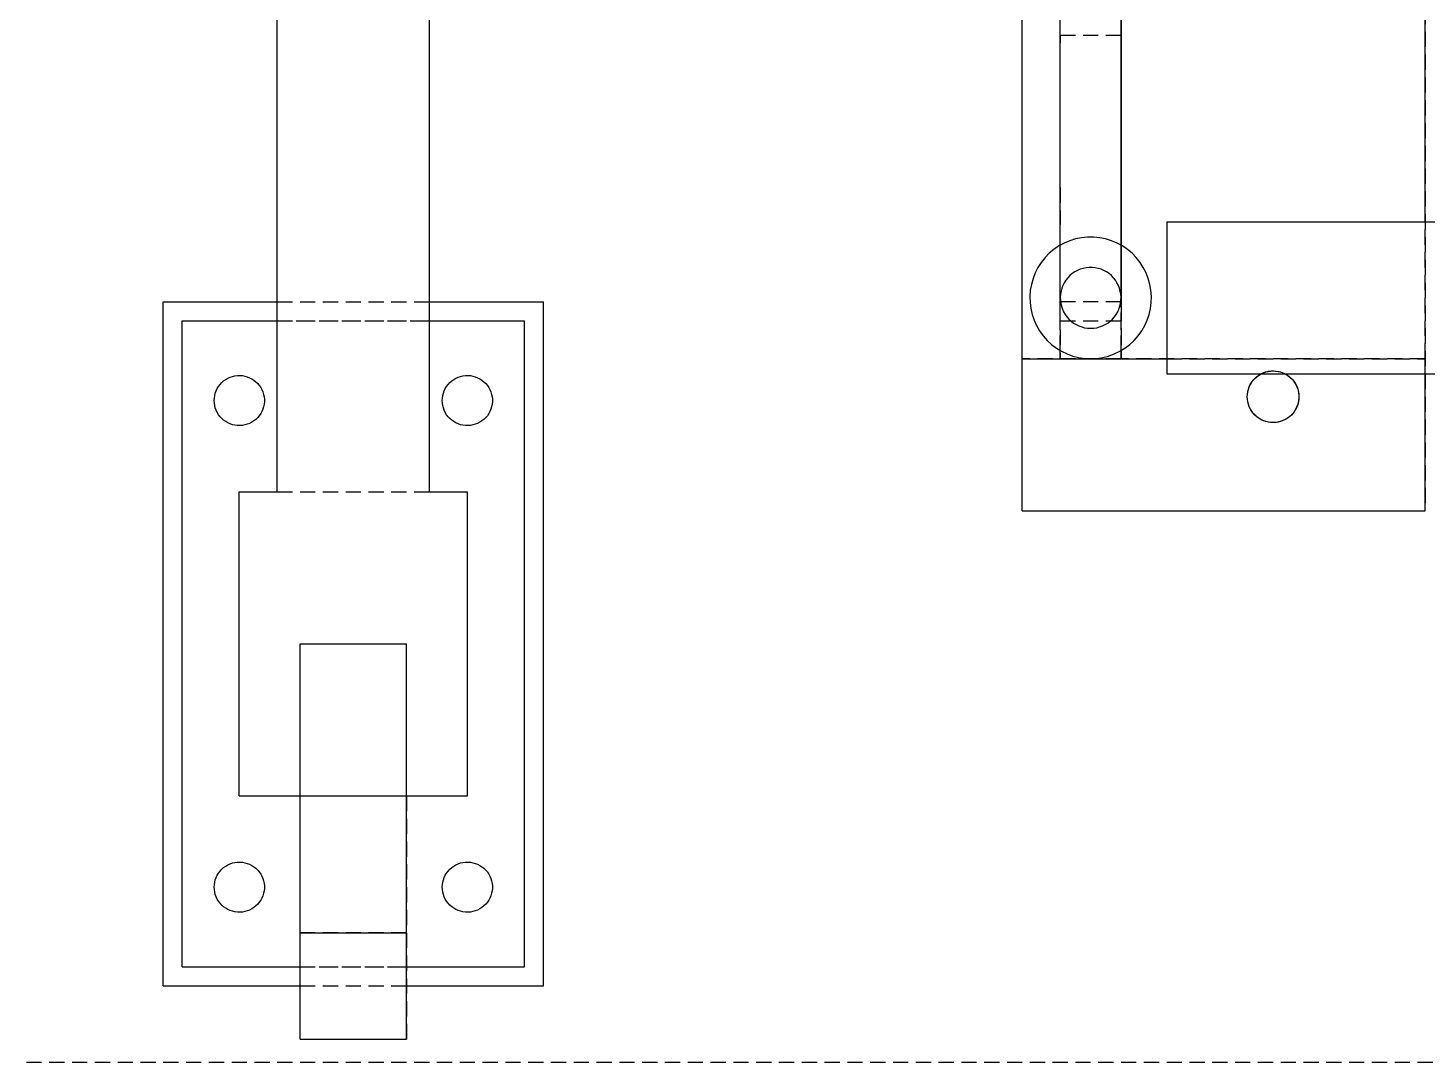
# Model space of a CAD drawing. Header units: metres. Extents: x -200 to 3000, y -1652 to 380.
# Drawn here: x 1954.2 to 2138.3, y -190 to -54 of the extents above; entities that cross this region are included whole.
import ezdxf

# ---------------------------------------------------------------- set-up
doc = ezdxf.new("R2010")
doc.units = ezdxf.units.M
doc.linetypes.add('DASHED2', pattern=[3, 2, -1])
doc.layers.add('GIZLI', color=8, linetype='DASHED2')
doc.layers.add('GORUNEN', color=7, linetype='Continuous')

msp = doc.modelspace()

# ---------------------------------------------------------------- linework, layer by layer
at = {"layer": 'GIZLI'}
for points in [[(2085, -117.5), (2085, 92.5)], [(2098, 92.5), (2098, -97.5)], [(2138, 92.5), (2138, -117.5)], [(2090, -74.99), (2090, 74.99)], [(2098, -74.99), (2098, 74.99)], [(1987, -115), (1987, 10)], [(2007, -115), (2007, 10)], [(2090, -55), (2090, -56)], [(2090, -56), (2090, -55)], [(2098, -55), (2090, -55)], [(2098, -55), (2090, -55)], [(2098, -56), (2098, -55)], [(2098, -55), (2098, -56)], [(2090, -89), (2090, -56)], [(2090, -89), (2090, -56)], [(2098, -56), (2098, -89)], [(2098, -89), (2098, -56)], [(2090, -74.99), (2090, -79.829)], [(2098, -74.99), (2098, -79.829)], [(2090, -93.71), (2090, -79.829)], [(2098, -93.71), (2098, -79.829)], [(2104, -79.5), (2170.5, -79.5)], [(2104, -79.5), (2104, -99.5)], [(2138, -97.5), (2138, -79.5)], [(2094, -97.5), (2094.797, -97.46), (2095.585, -97.341), (2096.358, -97.145), (2097.107, -96.872), (2097.826, -96.526), (2098.507, -96.11), (2099.142, -95.628), (2099.727, -95.086), (2100.255, -94.488), (2100.72, -93.84), (2101.119, -93.15), (2101.447, -92.423), (2101.701, -91.667), (2101.878, -90.889), (2101.978, -90.098), (2101.998, -89.301), (2101.938, -88.505), (2101.799, -87.72), (2101.583, -86.952), (2101.292, -86.21), (2100.928, -85.5), (2100.496, -84.83), (2099.998, -84.207), (2099.441, -83.636), (2098.83, -83.123), (2098.171, -82.674), (2097.471, -82.292), (2096.736, -81.982), (2095.974, -81.747), (2095.192, -81.589), (2094.399, -81.51), (2093.601, -81.51), (2092.808, -81.589), (2092.026, -81.747), (2091.264, -81.982), (2090.529, -82.292), (2089.829, -82.674), (2089.17, -83.123), (2088.559, -83.636), (2088.002, -84.207), (2087.504, -84.83), (2087.072, -85.5), (2086.708, -86.21), (2086.417, -86.952), (2086.201, -87.72), (2086.062, -88.505), (2086.002, -89.301), (2086.022, -90.098), (2086.122, -90.889), (2086.299, -91.667), (2086.553, -92.423), (2086.881, -93.15), (2087.28, -93.84), (2087.745, -94.488), (2088.273, -95.086), (2088.858, -95.628), (2089.493, -96.11), (2090.174, -96.526), (2090.893, -96.872), (2091.642, -97.145), (2092.415, -97.341), (2093.203, -97.46), (2094, -97.5)], [(2090, -92.5), (2090, -82.572)], [(2098, -96.428), (2098, -82.572)], [(2098, -82.572), (2098, -92.5)], [(2094, -93.5), (2094.398, -93.48), (2094.793, -93.421), (2095.179, -93.322), (2095.554, -93.186), (2095.913, -93.013), (2096.253, -92.805), (2096.571, -92.564), (2096.863, -92.293), (2097.127, -91.994), (2097.36, -91.67), (2097.559, -91.325), (2097.723, -90.961), (2097.85, -90.583), (2097.939, -90.195), (2097.989, -89.799), (2097.999, -89.4), (2097.969, -89.003), (2097.9, -88.61), (2097.792, -88.226), (2097.646, -87.855), (2097.464, -87.5), (2097.248, -87.165), (2096.999, -86.853), (2096.721, -86.568), (2096.415, -86.311), (2096.086, -86.087), (2095.736, -85.896), (2095.368, -85.741), (2094.987, -85.624), (2094.596, -85.545), (2094.199, -85.505), (2093.801, -85.505), (2093.404, -85.545), (2093.013, -85.624), (2092.632, -85.741), (2092.264, -85.896), (2091.914, -86.087), (2091.585, -86.311), (2091.279, -86.568), (2091.001, -86.853), (2090.752, -87.165), (2090.536, -87.5), (2090.354, -87.855), (2090.208, -88.226), (2090.1, -88.61), (2090.031, -89.003), (2090.001, -89.4), (2090.011, -89.799), (2090.061, -90.195), (2090.15, -90.583), (2090.277, -90.961), (2090.441, -91.325), (2090.64, -91.67), (2090.873, -91.994), (2091.137, -92.293), (2091.429, -92.564), (2091.747, -92.805), (2092.087, -93.013), (2092.446, -93.186), (2092.821, -93.322), (2093.207, -93.421), (2093.602, -93.48), (2094, -93.5)], [(1972, -180), (1972, -90)], [(1972, -90), (2022, -90)], [(1987, -90), (2007, -90)], [(2022, -180), (2022, -90)], [(2090, -89), (2090, -90)], [(2090, -90), (2090, -89)], [(2098, -90), (2090, -90)], [(2098, -90), (2090, -90)], [(2098, -89), (2098, -90)], [(2098, -90), (2098, -89)], [(1974.5, -177.5), (1974.5, -92.5)], [(1974.5, -92.5), (2019.5, -92.5)], [(1987, -92.5), (2007, -92.5)], [(2019.5, -177.5), (2019.5, -92.5)], [(2090, -96.428), (2090, -92.5)], [(2090, -92.5), (2098, -92.5)], [(2090, -93.71), (2090, -97.5)], [(2098, -96.428), (2098, -92.5)], [(2098, -93.71), (2098, -97.5)], [(2098, -97.5), (2085, -97.5)], [(2098, -97.5), (2090, -97.5)], [(2093.999, -97.5), (2094.001, -97.5)], [(2138, -97.5), (2098, -97.5)], [(2104, -97.5), (2138, -97.5)], [(2138, -99.5), (2138, -97.5)], [(2114.6, -102.5), (2114.617, -102.161), (2114.667, -101.826), (2114.751, -101.498), (2114.867, -101.179), (2115.014, -100.874), (2115.191, -100.585), (2115.395, -100.315), (2115.626, -100.066), (2115.88, -99.842), (2116.155, -99.644), (2116.449, -99.474), (2116.758, -99.335), (2117.079, -99.227), (2117.41, -99.152), (2117.746, -99.11), (2118.085, -99.101), (2118.423, -99.126), (2118.757, -99.185), (2119.083, -99.277), (2119.398, -99.401), (2119.7, -99.556), (2119.985, -99.739), (2120.25, -99.951), (2120.492, -100.187), (2120.71, -100.447), (2120.901, -100.727), (2121.063, -101.025), (2121.195, -101.337), (2121.295, -101.661), (2121.362, -101.993), (2121.396, -102.331), (2121.396, -102.669), (2121.362, -103.007), (2121.295, -103.339), (2121.195, -103.663), (2121.063, -103.975), (2120.901, -104.273), (2120.71, -104.553), (2120.492, -104.813), (2120.25, -105.049), (2119.985, -105.261), (2119.7, -105.444), (2119.398, -105.599), (2119.083, -105.723), (2118.757, -105.815), (2118.423, -105.874), (2118.085, -105.899), (2117.746, -105.89), (2117.41, -105.848), (2117.079, -105.773), (2116.758, -105.665), (2116.449, -105.526), (2116.155, -105.356), (2115.88, -105.158), (2115.626, -104.934), (2115.395, -104.685), (2115.191, -104.415), (2115.014, -104.126), (2114.867, -103.821), (2114.751, -103.502), (2114.667, -103.174), (2114.617, -102.839), (2114.6, -102.5)], [(2116.4, -99.5), (2116.701, -99.358), (2117.015, -99.246), (2117.338, -99.165), (2117.667, -99.116), (2118, -99.1), (2118.333, -99.116), (2118.662, -99.165), (2118.985, -99.246), (2119.299, -99.358), (2119.6, -99.5)], [(1978.7, -103), (1978.716, -102.671), (1978.765, -102.346), (1978.847, -102.027), (1978.959, -101.718), (1979.102, -101.422), (1979.273, -101.141), (1979.472, -100.879), (1979.696, -100.638), (1979.942, -100.42), (1980.21, -100.228), (1980.495, -100.063), (1980.794, -99.928), (1981.106, -99.823), (1981.427, -99.75), (1981.753, -99.709), (1982.082, -99.701), (1982.41, -99.726), (1982.734, -99.783), (1983.051, -99.872), (1983.357, -99.992), (1983.65, -100.142), (1983.926, -100.321), (1984.184, -100.526), (1984.419, -100.755), (1984.631, -101.007), (1984.816, -101.279), (1984.973, -101.568), (1985.101, -101.871), (1985.198, -102.186), (1985.263, -102.508), (1985.296, -102.836), (1985.296, -103.164), (1985.263, -103.492), (1985.198, -103.814), (1985.101, -104.129), (1984.973, -104.432), (1984.816, -104.721), (1984.631, -104.993), (1984.419, -105.245), (1984.184, -105.474), (1983.926, -105.679), (1983.65, -105.858), (1983.357, -106.008), (1983.051, -106.128), (1982.734, -106.217), (1982.41, -106.274), (1982.082, -106.299), (1981.753, -106.291), (1981.427, -106.25), (1981.106, -106.177), (1980.794, -106.072), (1980.495, -105.937), (1980.21, -105.772), (1979.942, -105.58), (1979.696, -105.362), (1979.472, -105.121), (1979.273, -104.859), (1979.102, -104.578), (1978.959, -104.282), (1978.847, -103.973), (1978.765, -103.654), (1978.716, -103.329), (1978.7, -103)], [(2008.7, -103), (2008.716, -102.671), (2008.765, -102.346), (2008.847, -102.027), (2008.959, -101.718), (2009.102, -101.422), (2009.273, -101.141), (2009.472, -100.879), (2009.696, -100.638), (2009.942, -100.42), (2010.21, -100.228), (2010.495, -100.063), (2010.794, -99.928), (2011.106, -99.823), (2011.427, -99.75), (2011.753, -99.709), (2012.082, -99.701), (2012.41, -99.726), (2012.734, -99.783), (2013.051, -99.872), (2013.357, -99.992), (2013.65, -100.142), (2013.926, -100.321), (2014.184, -100.526), (2014.419, -100.755), (2014.631, -101.007), (2014.816, -101.279), (2014.973, -101.568), (2015.101, -101.871), (2015.198, -102.186), (2015.263, -102.508), (2015.296, -102.836), (2015.296, -103.164), (2015.263, -103.492), (2015.198, -103.814), (2015.101, -104.129), (2014.973, -104.432), (2014.816, -104.721), (2014.631, -104.993), (2014.419, -105.245), (2014.184, -105.474), (2013.926, -105.679), (2013.65, -105.858), (2013.357, -106.008), (2013.051, -106.128), (2012.734, -106.217), (2012.41, -106.274), (2012.082, -106.299), (2011.753, -106.291), (2011.427, -106.25), (2011.106, -106.177), (2010.794, -106.072), (2010.495, -105.937), (2010.21, -105.772), (2009.942, -105.58), (2009.696, -105.362), (2009.472, -105.121), (2009.273, -104.859), (2009.102, -104.578), (2008.959, -104.282), (2008.847, -103.973), (2008.765, -103.654), (2008.716, -103.329), (2008.7, -103)], [(2104, -99.5), (2170.5, -99.5)], [(1982, -155), (1982, -115)], [(1987, -115), (2007, -115)], [(1987, -115), (2007, -115)], [(2012, -155), (2012, -115)], [(2085, -117.5), (2138, -117.5)], [(1990, -135), (2004, -135)], [(1990, -155), (1990, -135)], [(2004, -155), (2004, -135)], [(1982, -155), (2012, -155)], [(1990, -155), (2004, -155)], [(1990, -187), (1990, -155)], [(2004, -155), (2004, -187)], [(1978.7, -167), (1978.716, -166.671), (1978.765, -166.346), (1978.847, -166.027), (1978.959, -165.718), (1979.102, -165.422), (1979.273, -165.141), (1979.472, -164.879), (1979.696, -164.638), (1979.942, -164.42), (1980.21, -164.228), (1980.495, -164.063), (1980.794, -163.928), (1981.106, -163.823), (1981.427, -163.75), (1981.753, -163.709), (1982.082, -163.701), (1982.41, -163.726), (1982.734, -163.783), (1983.051, -163.872), (1983.357, -163.992), (1983.65, -164.142), (1983.926, -164.321), (1984.184, -164.526), (1984.419, -164.755), (1984.631, -165.007), (1984.816, -165.279), (1984.973, -165.568), (1985.101, -165.871), (1985.198, -166.186), (1985.263, -166.508), (1985.296, -166.836), (1985.296, -167.164), (1985.263, -167.492), (1985.198, -167.814), (1985.101, -168.129), (1984.973, -168.432), (1984.816, -168.721), (1984.631, -168.993), (1984.419, -169.245), (1984.184, -169.474), (1983.926, -169.679), (1983.65, -169.858), (1983.357, -170.008), (1983.051, -170.128), (1982.734, -170.217), (1982.41, -170.274), (1982.082, -170.299), (1981.753, -170.291), (1981.427, -170.25), (1981.106, -170.177), (1980.794, -170.072), (1980.495, -169.937), (1980.21, -169.772), (1979.942, -169.58), (1979.696, -169.362), (1979.472, -169.121), (1979.273, -168.859), (1979.102, -168.578), (1978.959, -168.282), (1978.847, -167.973), (1978.765, -167.654), (1978.716, -167.329), (1978.7, -167)], [(2008.7, -167), (2008.716, -166.671), (2008.765, -166.346), (2008.847, -166.027), (2008.959, -165.718), (2009.102, -165.422), (2009.273, -165.141), (2009.472, -164.879), (2009.696, -164.638), (2009.942, -164.42), (2010.21, -164.228), (2010.495, -164.063), (2010.794, -163.928), (2011.106, -163.823), (2011.427, -163.75), (2011.753, -163.709), (2012.082, -163.701), (2012.41, -163.726), (2012.734, -163.783), (2013.051, -163.872), (2013.357, -163.992), (2013.65, -164.142), (2013.926, -164.321), (2014.184, -164.526), (2014.419, -164.755), (2014.631, -165.007), (2014.816, -165.279), (2014.973, -165.568), (2015.101, -165.871), (2015.198, -166.186), (2015.263, -166.508), (2015.296, -166.836), (2015.296, -167.164), (2015.263, -167.492), (2015.198, -167.814), (2015.101, -168.129), (2014.973, -168.432), (2014.816, -168.721), (2014.631, -168.993), (2014.419, -169.245), (2014.184, -169.474), (2013.926, -169.679), (2013.65, -169.858), (2013.357, -170.008), (2013.051, -170.128), (2012.734, -170.217), (2012.41, -170.274), (2012.082, -170.299), (2011.753, -170.291), (2011.427, -170.25), (2011.106, -170.177), (2010.794, -170.072), (2010.495, -169.937), (2010.21, -169.772), (2009.942, -169.58), (2009.696, -169.362), (2009.472, -169.121), (2009.273, -168.859), (2009.102, -168.578), (2008.959, -168.282), (2008.847, -167.973), (2008.765, -167.654), (2008.716, -167.329), (2008.7, -167)], [(2004, -173), (1990, -173)], [(1974.5, -177.5), (2019.5, -177.5)], [(1990, -177.5), (2004, -177.5)], [(1972, -180), (2022, -180)], [(1990, -180), (2004, -180)], [(1990, -187), (2004, -187)], [(-80, -190), (2280, -190)], [(-80, -190), (2280, -190)]]:
    msp.add_lwpolyline(points, dxfattribs=at)
at = {"layer": 'GORUNEN'}
for points in [[(2090, -82.572), (2090, 92.5)], [(2098, -82.572), (2098, 92.5)], [(2098, 92.5), (2098, -82.572)], [(2138, -79.5), (2138, 92.5)], [(1987, -115), (1987, 10)], [(2007, -115), (2007, 10)], [(2085, -97.5), (2085, -50)], [(2104, -79.5), (2170.5, -79.5)], [(2104, -79.5), (2104, -99.5)], [(2094, -97.5), (2094.797, -97.46), (2095.585, -97.341), (2096.358, -97.145), (2097.107, -96.872), (2097.826, -96.526), (2098.507, -96.11), (2099.142, -95.628), (2099.727, -95.086), (2100.255, -94.488), (2100.72, -93.84), (2101.119, -93.15), (2101.447, -92.423), (2101.701, -91.667), (2101.878, -90.889), (2101.978, -90.098), (2101.998, -89.301), (2101.938, -88.505), (2101.799, -87.72), (2101.583, -86.952), (2101.292, -86.21), (2100.928, -85.5), (2100.496, -84.83), (2099.998, -84.207), (2099.441, -83.636), (2098.83, -83.123), (2098.171, -82.674), (2097.471, -82.292), (2096.736, -81.982), (2095.974, -81.747), (2095.192, -81.589), (2094.399, -81.51), (2093.601, -81.51), (2092.808, -81.589), (2092.026, -81.747), (2091.264, -81.982), (2090.529, -82.292), (2089.829, -82.674), (2089.17, -83.123), (2088.559, -83.636), (2088.002, -84.207), (2087.504, -84.83), (2087.072, -85.5), (2086.708, -86.21), (2086.417, -86.952), (2086.201, -87.72), (2086.062, -88.505), (2086.002, -89.301), (2086.022, -90.098), (2086.122, -90.889), (2086.299, -91.667), (2086.553, -92.423), (2086.881, -93.15), (2087.28, -93.84), (2087.745, -94.488), (2088.273, -95.086), (2088.858, -95.628), (2089.493, -96.11), (2090.174, -96.526), (2090.893, -96.872), (2091.642, -97.145), (2092.415, -97.341), (2093.203, -97.46), (2094, -97.5)], [(2094, -93.5), (2094.398, -93.48), (2094.793, -93.421), (2095.179, -93.322), (2095.554, -93.186), (2095.913, -93.013), (2096.253, -92.805), (2096.571, -92.564), (2096.863, -92.293), (2097.127, -91.994), (2097.36, -91.67), (2097.559, -91.325), (2097.723, -90.961), (2097.85, -90.583), (2097.939, -90.195), (2097.989, -89.799), (2097.999, -89.4), (2097.969, -89.003), (2097.9, -88.61), (2097.792, -88.226), (2097.646, -87.855), (2097.464, -87.5), (2097.248, -87.165), (2096.999, -86.853), (2096.721, -86.568), (2096.415, -86.311), (2096.086, -86.087), (2095.736, -85.896), (2095.368, -85.741), (2094.987, -85.624), (2094.596, -85.545), (2094.199, -85.505), (2093.801, -85.505), (2093.404, -85.545), (2093.013, -85.624), (2092.632, -85.741), (2092.264, -85.896), (2091.914, -86.087), (2091.585, -86.311), (2091.279, -86.568), (2091.001, -86.853), (2090.752, -87.165), (2090.536, -87.5), (2090.354, -87.855), (2090.208, -88.226), (2090.1, -88.61), (2090.031, -89.003), (2090.001, -89.4), (2090.011, -89.799), (2090.061, -90.195), (2090.15, -90.583), (2090.277, -90.961), (2090.441, -91.325), (2090.64, -91.67), (2090.873, -91.994), (2091.137, -92.293), (2091.429, -92.564), (2091.747, -92.805), (2092.087, -93.013), (2092.446, -93.186), (2092.821, -93.322), (2093.207, -93.421), (2093.602, -93.48), (2094, -93.5)], [(1972, -180), (1972, -90)], [(1972, -90), (1987, -90)], [(2007, -90), (2022, -90)], [(2022, -180), (2022, -90)], [(1974.5, -177.5), (1974.5, -92.5)], [(1974.5, -92.5), (1987, -92.5)], [(2007, -92.5), (2019.5, -92.5)], [(2019.5, -177.5), (2019.5, -92.5)], [(2085, -117.5), (2085, -97.5)], [(2085, -97.5), (2104, -97.5)], [(2090, -97.5), (2090, -96.428)], [(2090, -97.5), (2093.999, -97.5)], [(2094.001, -97.5), (2098, -97.5)], [(2098, -97.5), (2098, -96.428)], [(2098, -97.5), (2098, -96.428)], [(1978.7, -103), (1978.716, -102.671), (1978.765, -102.346), (1978.847, -102.027), (1978.959, -101.718), (1979.102, -101.422), (1979.273, -101.141), (1979.472, -100.879), (1979.696, -100.638), (1979.942, -100.42), (1980.21, -100.228), (1980.495, -100.063), (1980.794, -99.928), (1981.106, -99.823), (1981.427, -99.75), (1981.753, -99.709), (1982.082, -99.701), (1982.41, -99.726), (1982.734, -99.783), (1983.051, -99.872), (1983.357, -99.992), (1983.65, -100.142), (1983.926, -100.321), (1984.184, -100.526), (1984.419, -100.755), (1984.631, -101.007), (1984.816, -101.279), (1984.973, -101.568), (1985.101, -101.871), (1985.198, -102.186), (1985.263, -102.508), (1985.296, -102.836), (1985.296, -103.164), (1985.263, -103.492), (1985.198, -103.814), (1985.101, -104.129), (1984.973, -104.432), (1984.816, -104.721), (1984.631, -104.993), (1984.419, -105.245), (1984.184, -105.474), (1983.926, -105.679), (1983.65, -105.858), (1983.357, -106.008), (1983.051, -106.128), (1982.734, -106.217), (1982.41, -106.274), (1982.082, -106.299), (1981.753, -106.291), (1981.427, -106.25), (1981.106, -106.177), (1980.794, -106.072), (1980.495, -105.937), (1980.21, -105.772), (1979.942, -105.58), (1979.696, -105.362), (1979.472, -105.121), (1979.273, -104.859), (1979.102, -104.578), (1978.959, -104.282), (1978.847, -103.973), (1978.765, -103.654), (1978.716, -103.329), (1978.7, -103)], [(2008.7, -103), (2008.716, -102.671), (2008.765, -102.346), (2008.847, -102.027), (2008.959, -101.718), (2009.102, -101.422), (2009.273, -101.141), (2009.472, -100.879), (2009.696, -100.638), (2009.942, -100.42), (2010.21, -100.228), (2010.495, -100.063), (2010.794, -99.928), (2011.106, -99.823), (2011.427, -99.75), (2011.753, -99.709), (2012.082, -99.701), (2012.41, -99.726), (2012.734, -99.783), (2013.051, -99.872), (2013.357, -99.992), (2013.65, -100.142), (2013.926, -100.321), (2014.184, -100.526), (2014.419, -100.755), (2014.631, -101.007), (2014.816, -101.279), (2014.973, -101.568), (2015.101, -101.871), (2015.198, -102.186), (2015.263, -102.508), (2015.296, -102.836), (2015.296, -103.164), (2015.263, -103.492), (2015.198, -103.814), (2015.101, -104.129), (2014.973, -104.432), (2014.816, -104.721), (2014.631, -104.993), (2014.419, -105.245), (2014.184, -105.474), (2013.926, -105.679), (2013.65, -105.858), (2013.357, -106.008), (2013.051, -106.128), (2012.734, -106.217), (2012.41, -106.274), (2012.082, -106.299), (2011.753, -106.291), (2011.427, -106.25), (2011.106, -106.177), (2010.794, -106.072), (2010.495, -105.937), (2010.21, -105.772), (2009.942, -105.58), (2009.696, -105.362), (2009.472, -105.121), (2009.273, -104.859), (2009.102, -104.578), (2008.959, -104.282), (2008.847, -103.973), (2008.765, -103.654), (2008.716, -103.329), (2008.7, -103)], [(2104, -99.5), (2170.5, -99.5)], [(2114.6, -102.5), (2114.616, -102.166), (2114.665, -101.836), (2114.747, -101.512), (2114.859, -101.198), (2115.002, -100.896), (2115.174, -100.61), (2115.373, -100.342), (2115.597, -100.094), (2115.845, -99.87), (2116.113, -99.671), (2116.4, -99.5)], [(2119.6, -99.5), (2119.886, -99.671), (2120.155, -99.87), (2120.402, -100.094), (2120.626, -100.341), (2120.825, -100.609), (2120.997, -100.895), (2121.14, -101.196), (2121.253, -101.511), (2121.334, -101.834), (2121.383, -102.164), (2121.4, -102.498), (2121.384, -102.831), (2121.335, -103.161), (2121.254, -103.485), (2121.142, -103.799), (2120.999, -104.101), (2120.828, -104.387), (2120.629, -104.656), (2120.405, -104.903), (2120.158, -105.127), (2119.89, -105.326), (2119.604, -105.498), (2119.302, -105.641), (2118.988, -105.753), (2118.665, -105.834), (2118.334, -105.884), (2118.001, -105.9), (2117.668, -105.884), (2117.338, -105.835), (2117.014, -105.754), (2116.7, -105.642), (2116.398, -105.499), (2116.112, -105.327), (2115.844, -105.129), (2115.596, -104.905), (2115.372, -104.657), (2115.173, -104.389), (2115.002, -104.103), (2114.859, -103.801), (2114.746, -103.487), (2114.665, -103.163), (2114.616, -102.833), (2114.6, -102.5)], [(2138, -117.5), (2138, -99.5)], [(1982, -115), (1987, -115)], [(1982, -115), (1987, -115)], [(1982, -155), (1982, -115)], [(2007, -115), (2012, -115)], [(2007, -115), (2012, -115)], [(2012, -155), (2012, -115)], [(2085, -117.5), (2138, -117.5)], [(1990, -135), (2004, -135)], [(1990, -173), (1990, -135)], [(2004, -173), (2004, -135)], [(1982, -155), (1990, -155)], [(2004, -155), (2012, -155)], [(1978.7, -167), (1978.716, -166.671), (1978.765, -166.346), (1978.847, -166.027), (1978.959, -165.718), (1979.102, -165.422), (1979.273, -165.141), (1979.472, -164.879), (1979.696, -164.638), (1979.942, -164.42), (1980.21, -164.228), (1980.495, -164.063), (1980.794, -163.928), (1981.106, -163.823), (1981.427, -163.75), (1981.753, -163.709), (1982.082, -163.701), (1982.41, -163.726), (1982.734, -163.783), (1983.051, -163.872), (1983.357, -163.992), (1983.65, -164.142), (1983.926, -164.321), (1984.184, -164.526), (1984.419, -164.755), (1984.631, -165.007), (1984.816, -165.279), (1984.973, -165.568), (1985.101, -165.871), (1985.198, -166.186), (1985.263, -166.508), (1985.296, -166.836), (1985.296, -167.164), (1985.263, -167.492), (1985.198, -167.814), (1985.101, -168.129), (1984.973, -168.432), (1984.816, -168.721), (1984.631, -168.993), (1984.419, -169.245), (1984.184, -169.474), (1983.926, -169.679), (1983.65, -169.858), (1983.357, -170.008), (1983.051, -170.128), (1982.734, -170.217), (1982.41, -170.274), (1982.082, -170.299), (1981.753, -170.291), (1981.427, -170.25), (1981.106, -170.177), (1980.794, -170.072), (1980.495, -169.937), (1980.21, -169.772), (1979.942, -169.58), (1979.696, -169.362), (1979.472, -169.121), (1979.273, -168.859), (1979.102, -168.578), (1978.959, -168.282), (1978.847, -167.973), (1978.765, -167.654), (1978.716, -167.329), (1978.7, -167)], [(2008.7, -167), (2008.716, -166.671), (2008.765, -166.346), (2008.847, -166.027), (2008.959, -165.718), (2009.102, -165.422), (2009.273, -165.141), (2009.472, -164.879), (2009.696, -164.638), (2009.942, -164.42), (2010.21, -164.228), (2010.495, -164.063), (2010.794, -163.928), (2011.106, -163.823), (2011.427, -163.75), (2011.753, -163.709), (2012.082, -163.701), (2012.41, -163.726), (2012.734, -163.783), (2013.051, -163.872), (2013.357, -163.992), (2013.65, -164.142), (2013.926, -164.321), (2014.184, -164.526), (2014.419, -164.755), (2014.631, -165.007), (2014.816, -165.279), (2014.973, -165.568), (2015.101, -165.871), (2015.198, -166.186), (2015.263, -166.508), (2015.296, -166.836), (2015.296, -167.164), (2015.263, -167.492), (2015.198, -167.814), (2015.101, -168.129), (2014.973, -168.432), (2014.816, -168.721), (2014.631, -168.993), (2014.419, -169.245), (2014.184, -169.474), (2013.926, -169.679), (2013.65, -169.858), (2013.357, -170.008), (2013.051, -170.128), (2012.734, -170.217), (2012.41, -170.274), (2012.082, -170.299), (2011.753, -170.291), (2011.427, -170.25), (2011.106, -170.177), (2010.794, -170.072), (2010.495, -169.937), (2010.21, -169.772), (2009.942, -169.58), (2009.696, -169.362), (2009.472, -169.121), (2009.273, -168.859), (2009.102, -168.578), (2008.959, -168.282), (2008.847, -167.973), (2008.765, -167.654), (2008.716, -167.329), (2008.7, -167)], [(1990, -187), (1990, -173)], [(1990, -173), (2004, -173)], [(2004, -187), (2004, -173)], [(1974.5, -177.5), (1990, -177.5)], [(2004, -177.5), (2019.5, -177.5)], [(1972, -180), (1990, -180)], [(2004, -180), (2022, -180)], [(1990, -187), (2004, -187)]]:
    msp.add_lwpolyline(points, dxfattribs=at)

doc.saveas('drawing.dxf')
